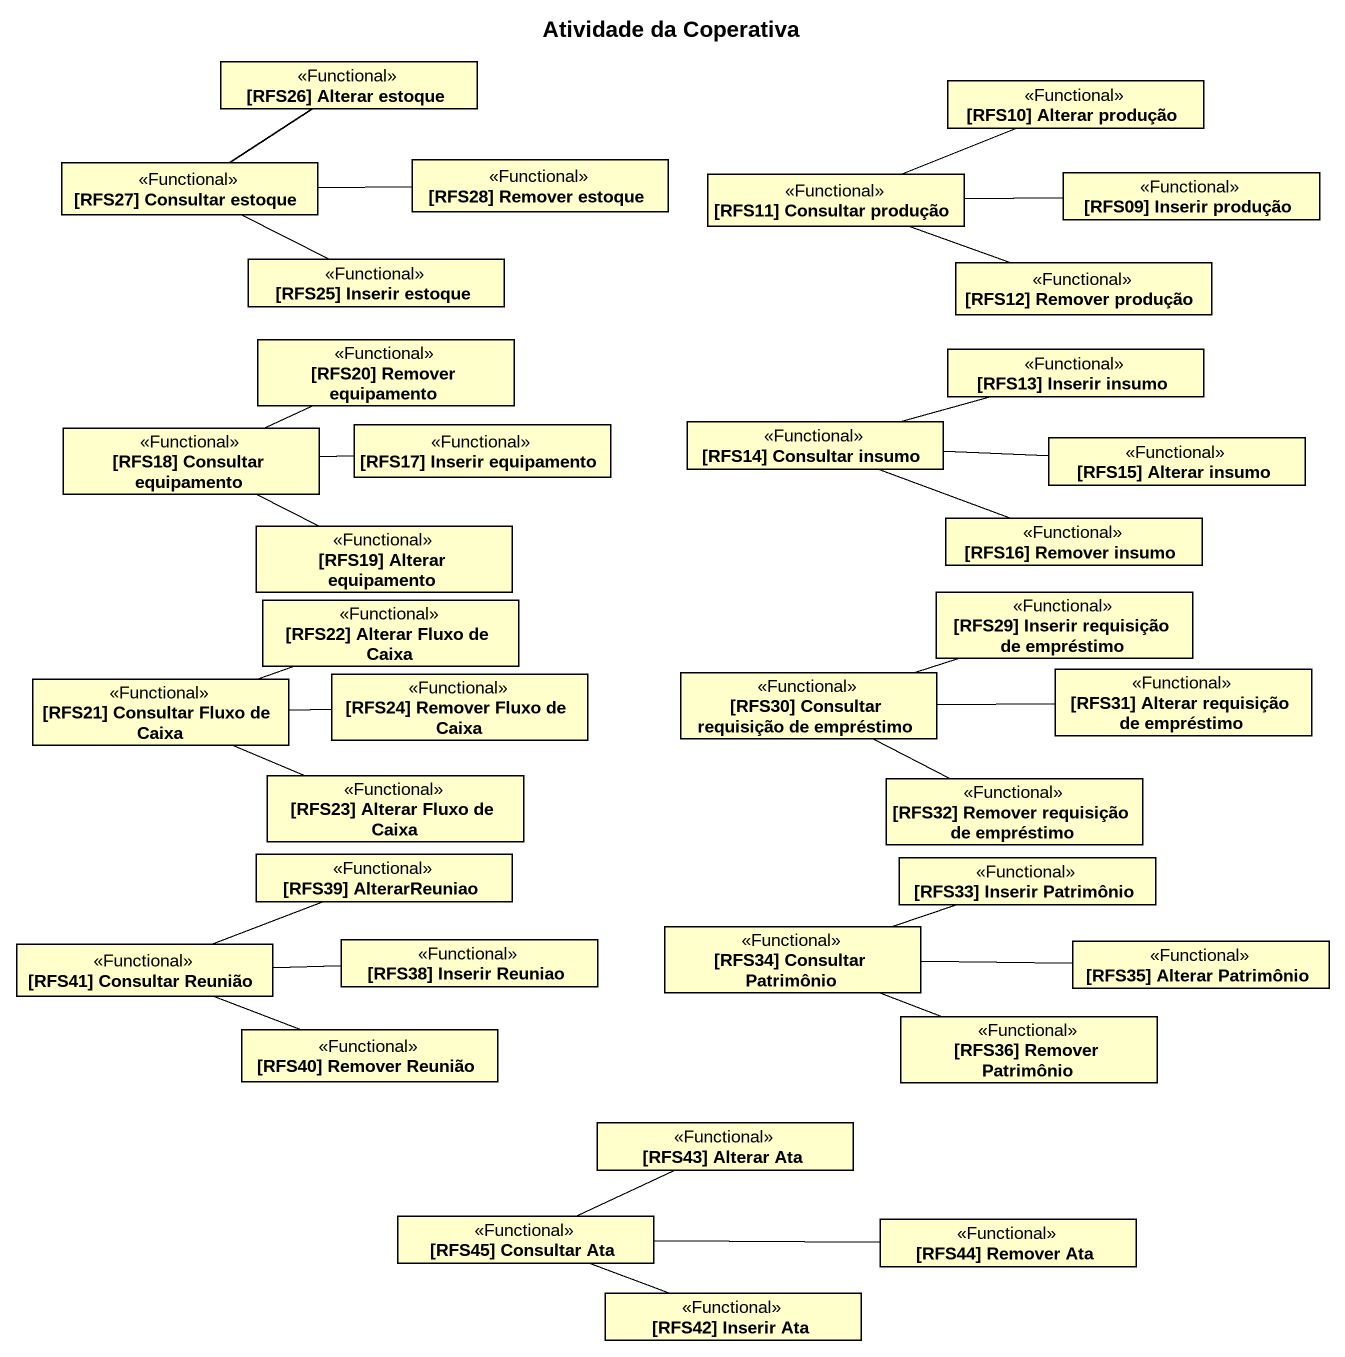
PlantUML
@startuml
title Atividade da Coperativa
hide circle
hide empty members
class "[RFS26] Alterar estoque" as RFS26_Alterar_estoque <<Functional>>
class "[RFS10] Alterar produção" as RFS10_Alterar_produção <<Functional>>
class "[RFS27] Consultar estoque" as RFS27_Consultar_estoque <<Functional>>
class "[RFS28] Remover estoque" as RFS28_Remover_estoque <<Functional>>
class "[RFS11] Consultar produção" as RFS11_Consultar_produção <<Functional>>
class "[RFS09] Inserir produção" as RFS09_Inserir_produção <<Functional>>
class "[RFS25] Inserir estoque" as RFS25_Inserir_estoque <<Functional>>
class "[RFS12] Remover produção" as RFS12_Remover_produção <<Functional>>
class "[RFS20] Remover equipamento" as RFS20_Remover_equipamento <<Functional>>
class "[RFS13] Inserir insumo" as RFS13_Inserir_insumo <<Functional>>
class "[RFS18] Consultar equipamento" as RFS18_Consultar_equipamento <<Functional>>
class "[RFS17] Inserir equipamento" as RFS17_Inserir_equipamento <<Functional>>
class "[RFS14] Consultar insumo" as RFS14_Consultar_insumo <<Functional>>
class "[RFS15] Alterar insumo" as RFS15_Alterar_insumo <<Functional>>
class "[RFS19] Alterar equipamento" as RFS19_Alterar_equipamento <<Functional>>
class "[RFS16] Remover insumo" as RFS16_Remover_insumo <<Functional>>
class "[RFS22] Alterar Fluxo de Caixa" as RFS22_Alterar_Fluxo_de_Caixa <<Functional>>
class "[RFS29] Inserir requisição de empréstimo" as RFS29_Inserir_requisição_de <<Functional>>
class "[RFS21] Consultar Fluxo de Caixa" as RFS21_Consultar_Fluxo_de <<Functional>>
class "[RFS24] Remover Fluxo de Caixa" as RFS24_Remover_Fluxo_de_Caixa <<Functional>>
class "[RFS30] Consultar requisição de empréstimo" as RFS30_Consultar_requisição <<Functional>>
class "[RFS31] Alterar requisição de empréstimo" as RFS31_Alterar_requisição_de <<Functional>>
class "[RFS23] Alterar Fluxo de Caixa" as RFS23_Alterar_Fluxo_de_Caixa <<Functional>>
class "[RFS32] Remover requisição de empréstimo" as RFS32_Remover_requisição_de <<Functional>>
class "[RFS39] AlterarReuniao" as RFS39_AlterarReuniao <<Functional>>
class "[RFS33] Inserir Patrimônio" as RFS33_Inserir_Patrimônio <<Functional>>
class "[RFS41] Consultar Reunião" as RFS41_Consultar_Reunião <<Functional>>
class "[RFS38] Inserir Reuniao" as RFS38_Inserir_Reuniao <<Functional>>
class "[RFS34] Consultar Patrimônio" as RFS34_Consultar_Patrimônio <<Functional>>
class "[RFS35] Alterar Patrimônio" as RFS35_Alterar_Patrimônio <<Functional>>
class "[RFS40] Remover Reunião" as RFS40_Remover_Reunião <<Functional>>
class "[RFS36] Remover Patrimônio" as RFS36_Remover_Patrimônio <<Functional>>
class "[RFS43] Alterar Ata" as RFS43_Alterar_Ata <<Functional>>
class "[RFS45] Consultar Ata" as RFS45_Consultar_Ata <<Functional>>
class "[RFS44] Remover Ata" as RFS44_Remover_Ata <<Functional>>
class "[RFS42] Inserir Ata" as RFS42_Inserir_Ata <<Functional>>
RFS27_Consultar_estoque -up- RFS26_Alterar_estoque
RFS27_Consultar_estoque -right- RFS28_Remover_estoque
RFS27_Consultar_estoque -right- RFS25_Inserir_estoque
RFS11_Consultar_produção -right- RFS10_Alterar_produção
RFS11_Consultar_produção -right- RFS09_Inserir_produção
RFS11_Consultar_produção -right- RFS12_Remover_produção
RFS13_Inserir_insumo -left- RFS14_Consultar_insumo
RFS18_Consultar_equipamento -right- RFS20_Remover_equipamento
RFS18_Consultar_equipamento -right- RFS19_Alterar_equipamento
RFS17_Inserir_equipamento -left- RFS18_Consultar_equipamento
RFS14_Consultar_insumo -right- RFS15_Alterar_insumo
RFS14_Consultar_insumo -right- RFS16_Remover_insumo
RFS29_Inserir_requisição_de -left- RFS30_Consultar_requisição
RFS21_Consultar_Fluxo_de -right- RFS22_Alterar_Fluxo_de_Caixa
RFS21_Consultar_Fluxo_de -right- RFS24_Remover_Fluxo_de_Caixa
RFS21_Consultar_Fluxo_de -right- RFS23_Alterar_Fluxo_de_Caixa
RFS30_Consultar_requisição -right- RFS31_Alterar_requisição_de
RFS30_Consultar_requisição -right- RFS32_Remover_requisição_de
RFS33_Inserir_Patrimônio -left- RFS34_Consultar_Patrimônio
RFS41_Consultar_Reunião -right- RFS39_AlterarReuniao
RFS41_Consultar_Reunião -right- RFS38_Inserir_Reuniao
RFS41_Consultar_Reunião -right- RFS40_Remover_Reunião
RFS34_Consultar_Patrimônio -right- RFS35_Alterar_Patrimônio
RFS34_Consultar_Patrimônio -right- RFS36_Remover_Patrimônio
RFS45_Consultar_Ata -right- RFS43_Alterar_Ata
RFS45_Consultar_Ata -right- RFS44_Remover_Ata
RFS45_Consultar_Ata -right- RFS42_Inserir_Ata
@enduml
